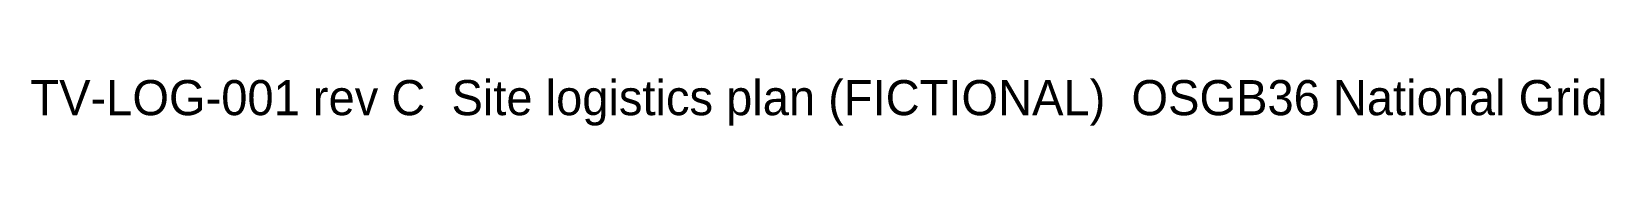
# Paper-space layout 'Layout1' of a CAD drawing. Header units: metres. Extents: x 20 to 244, y 18 to 25.
import ezdxf

# ---------------------------------------------------------------- set-up
doc = ezdxf.new("R2010")
doc.units = ezdxf.units.M

psp = doc.layouts.get("Layout1")

# ---------------------------------------------------------------- texts
psp.add_text('TV-LOG-001 rev C  Site logistics plan (FICTIONAL)  OSGB36 National Grid', height=5).set_placement((20, 20))

doc.saveas('drawing.dxf')
